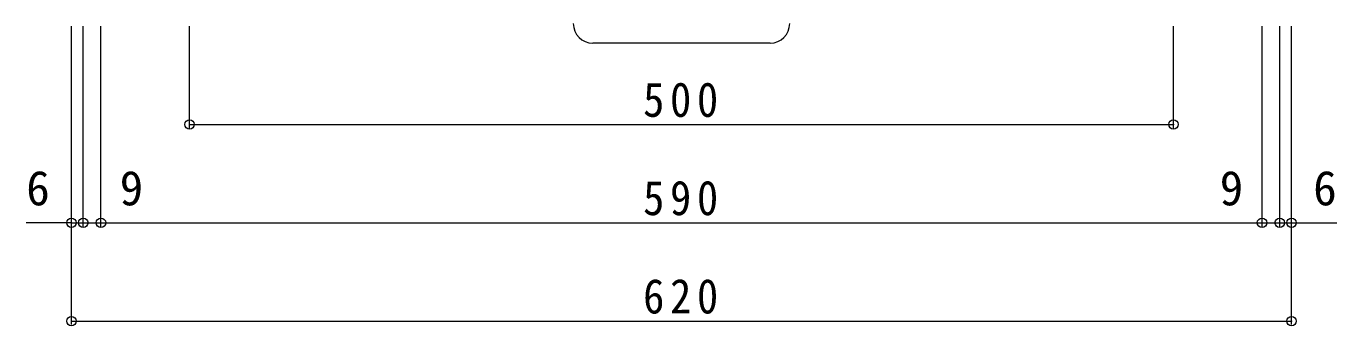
# Model space of a CAD drawing. Units: millimetres at full size, sheet at 1:6. Extents: x -1042 to 967, y -826 to 718.
# Drawn here: x -793 to -127, y -326 to -173 of the extents above; entities that cross this region are included whole.
import ezdxf
from ezdxf.enums import TextEntityAlignment as Align

# ---------------------------------------------------------------- set-up
doc = ezdxf.new("R2010")
doc.units = ezdxf.units.MM
doc.header["$LTSCALE"] = 6
doc.header["$PDMODE"] = 32
doc.header["$PDSIZE"] = 4.8
doc.layers.add('A-1_ピット', color=2, linetype='Continuous', lineweight=9)
doc.layers.add('A-4_寸法', color=7, linetype='Continuous', lineweight=9)
doc.styles.add('ＭＳ ゴシック', font='')
doc.styles.get('ＭＳ ゴシック').set_extended_font_data('MS Gothic')

msp = doc.modelspace()

# ---------------------------------------------------------------- linework, layer by layer
at = {"layer": 'A-1_ピット'}
msp.add_line((-415.173, -181.722), (-505.173, -181.722), dxfattribs=at)
for centre, start, end in [((-505.173, -171.723), 180, 270), ((-415.173, -171.723), 270, 0)]:
    msp.add_arc(centre, 10, start, end, dxfattribs=at)
at = {"layer": 'A-4_寸法'}
for p, q in [((-770.173, -324.922), (-770.173, -173.122)), ((-764.173, -274.922), (-764.173, -173.122)), ((-755.174, -274.922), (-755.174, -173.122)), ((-710.173, -224.922), (-710.173, -173.122)), ((-210.173, -224.922), (-210.173, -173.122)), ((-165.174, -274.922), (-165.174, -173.122)), ((-156.173, -274.922), (-156.173, -173.122)), ((-150.173, -324.922), (-150.173, -173.122)), ((-710.173, -223.122), (-210.173, -223.122)), ((-770.173, -273.122), (-793.173, -273.122)), ((-770.173, -273.122), (-764.173, -273.122)), ((-764.173, -273.122), (-755.174, -273.122)), ((-755.174, -273.122), (-165.174, -273.122)), ((-165.174, -273.122), (-156.173, -273.122)), ((-156.173, -273.122), (-150.173, -273.122)), ((-150.173, -273.122), (-127.173, -273.122)), ((-770.173, -323.122), (-150.173, -323.122))]:
    msp.add_line(p, q, dxfattribs=at)
for p in [(-710.173, -223.122), (-210.173, -223.122), (-770.173, -273.122), (-764.173, -273.122), (-755.174, -273.122), (-165.174, -273.122), (-156.173, -273.122), (-150.173, -273.122), (-770.173, -323.122), (-150.173, -323.122)]:
    msp.add_point(p, dxfattribs=at)

# ---------------------------------------------------------------- texts
at = {"layer": 'A-4_寸法', "color": 2, "style": 'ＭＳ ゴシック'}
for s, p in [('6', (-793.173, -269.522)), ('9', (-745.674, -269.522)), ('9', (-186.674, -269.522)), ('6', (-139.173, -269.522))]:
    msp.add_text(s, height=17.6, dxfattribs=at).set_placement(p, align=Align.BOTTOM_LEFT)
at = {"layer": 'A-4_寸法', "color": 2, "char_height": 17.6, "attachment_point": 7, "style": 'ＭＳ ゴシック'}
for s, insert in [('\\T1.27;\\W0.9;500', (-479.673, -219.522)), ('\\T1.27;\\W0.9;590', (-479.674, -269.522)), ('\\T1.27;\\W0.9;620', (-479.673, -319.522))]:
    msp.add_mtext(s, dxfattribs=dict(at, insert=insert))

doc.saveas('drawing.dxf')
